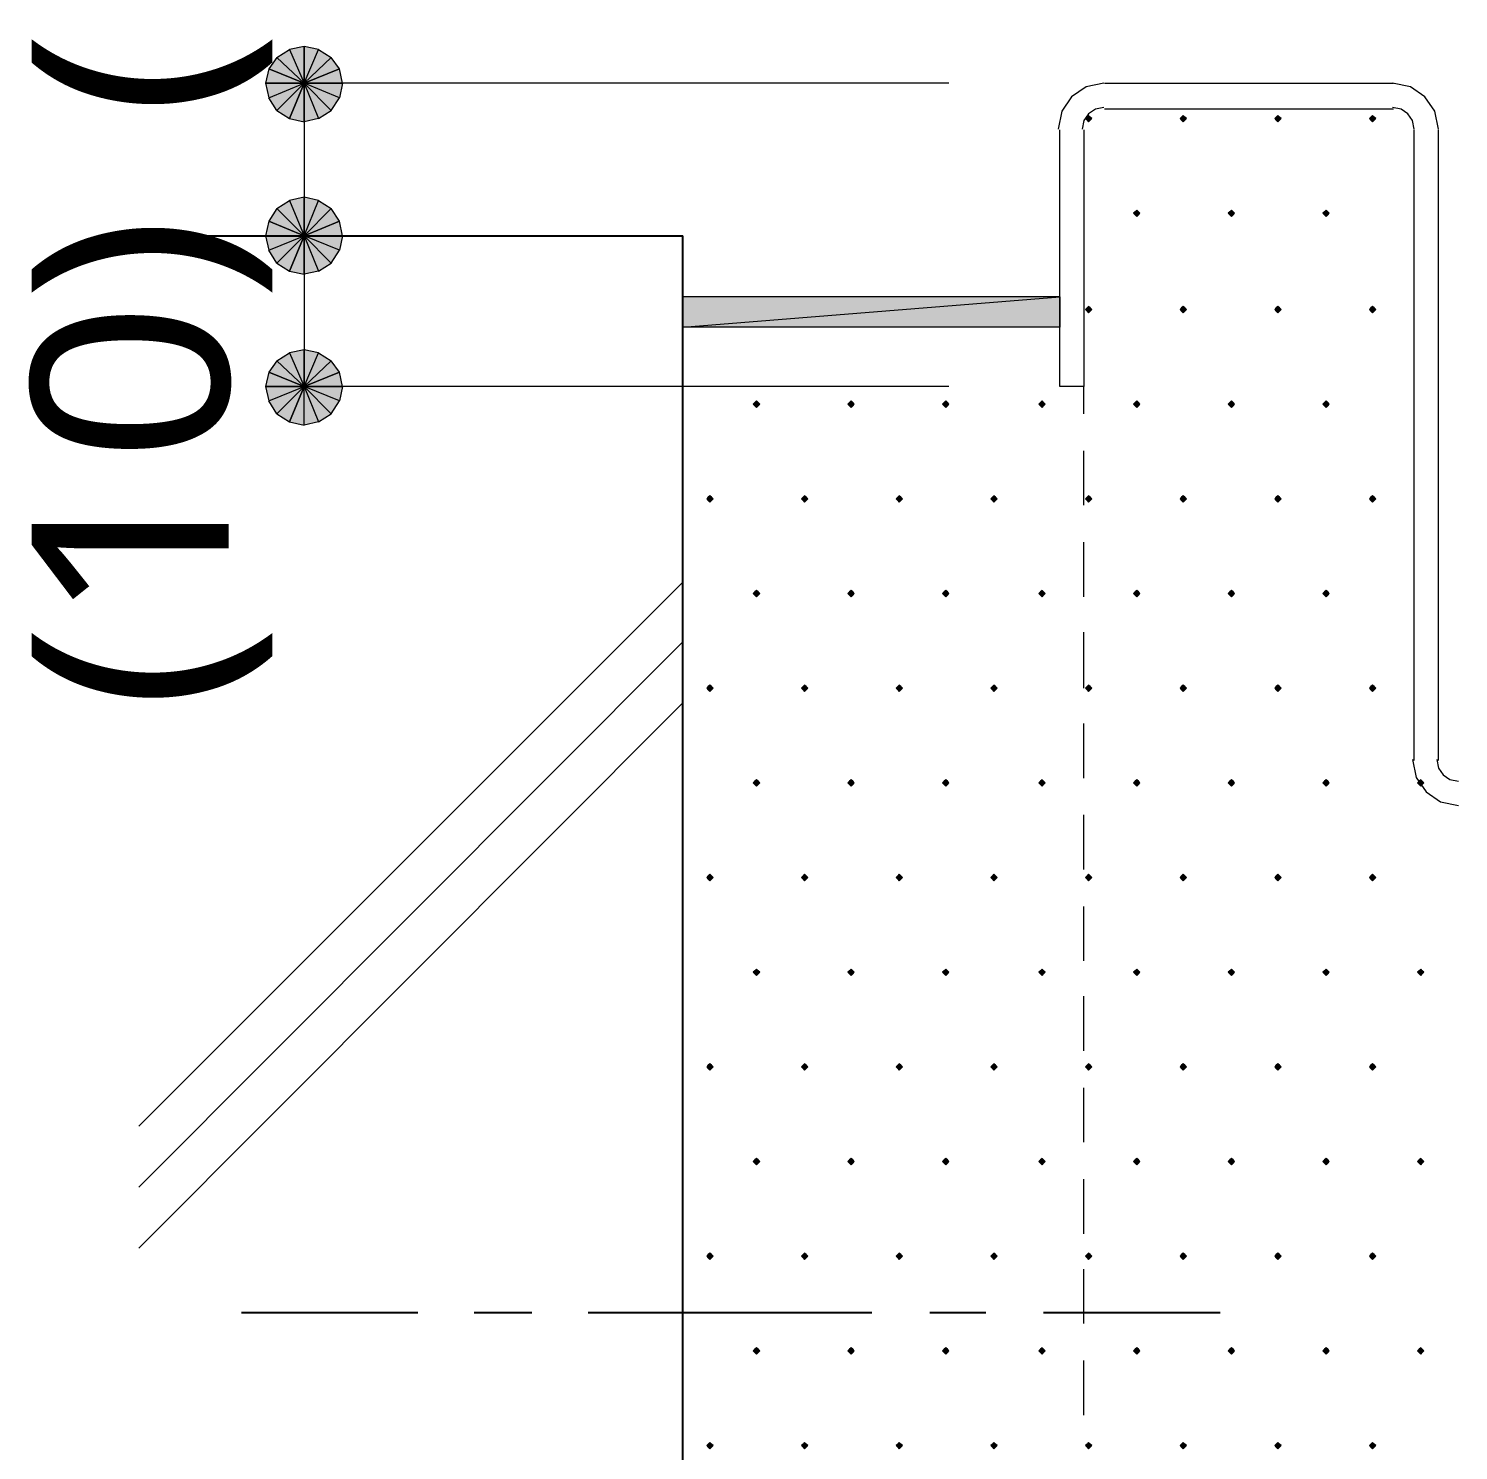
# Model space of a CAD drawing. Header units: millimetres. Extents: x 0 to 420, y 0 to 297.
# Drawn here: x 213.94 to 232.8, y 219.92 to 238.68 of the extents above; entities that cross this region are included whole.
import ezdxf
from ezdxf.enums import TextEntityAlignment as Align

# ---------------------------------------------------------------- set-up
doc = ezdxf.new("R2010")
doc.units = ezdxf.units.MM
doc.styles.add('kst32b', font='NotoSansJP-Variable.ttf')

msp = doc.modelspace()

# ---------------------------------------------------------------- hatches: boundary and pattern name
h = msp.add_hatch(color=7)
h.paths.add_polyline_path([(217.572, 238.442), (217.382, 238.4), (217.572, 237.956), (217.572, 238.442)])
h.paths.add_polyline_path([(217.382, 238.4), (217.572, 237.956), (217.212, 238.294), (217.382, 238.4)])
h.paths.add_polyline_path([(217.572, 237.956), (217.212, 238.294), (217.106, 238.146), (217.572, 237.956)])
h = msp.add_hatch(color=7)
h.paths.add_polyline_path([(218.038, 238.146), (217.932, 238.294), (217.572, 237.956), (218.038, 238.146)])
h.paths.add_polyline_path([(217.932, 238.294), (217.572, 237.956), (217.763, 238.4), (217.932, 238.294)])
h.paths.add_polyline_path([(217.572, 237.956), (217.763, 238.4), (217.572, 238.442), (217.572, 237.956)])
for points in [[(217.106, 238.146), (217.064, 237.956), (217.572, 237.956), (217.106, 238.146)], [(227.923, 237.532), (227.902, 237.511), (227.88, 237.49), (227.902, 237.469), (227.923, 237.448), (227.944, 237.469), (227.965, 237.49), (227.944, 237.511), (227.923, 237.532)], [(229.171, 237.532), (229.15, 237.511), (229.129, 237.49), (229.15, 237.469), (229.171, 237.448), (229.193, 237.469), (229.214, 237.49), (229.193, 237.511), (229.171, 237.532)], [(230.42, 237.532), (230.399, 237.511), (230.378, 237.49), (230.399, 237.469), (230.42, 237.448), (230.442, 237.469), (230.463, 237.49), (230.442, 237.511), (230.42, 237.532)], [(231.669, 237.532), (231.648, 237.511), (231.627, 237.49), (231.648, 237.469), (231.669, 237.448), (231.69, 237.469), (231.712, 237.49), (231.69, 237.511), (231.669, 237.532)], [(228.558, 236.283), (228.537, 236.262), (228.515, 236.241), (228.537, 236.22), (228.558, 236.199), (228.579, 236.22), (228.6, 236.241), (228.579, 236.262), (228.558, 236.283)], [(229.806, 236.283), (229.785, 236.262), (229.764, 236.241), (229.785, 236.22), (229.806, 236.199), (229.828, 236.22), (229.849, 236.241), (229.828, 236.262), (229.806, 236.283)], [(231.055, 236.283), (231.034, 236.262), (231.013, 236.241), (231.034, 236.22), (231.055, 236.199), (231.077, 236.22), (231.098, 236.241), (231.077, 236.262), (231.055, 236.283)], [(217.106, 236.135), (217.064, 235.945), (217.572, 235.945), (217.106, 236.135)], [(227.923, 235.013), (227.902, 234.992), (227.88, 234.971), (227.902, 234.95), (227.923, 234.929), (227.944, 234.95), (227.965, 234.971), (227.944, 234.992), (227.923, 235.013)], [(229.171, 235.013), (229.15, 234.992), (229.129, 234.971), (229.15, 234.95), (229.171, 234.929), (229.193, 234.95), (229.214, 234.971), (229.193, 234.992), (229.171, 235.013)], [(230.42, 235.013), (230.399, 234.992), (230.378, 234.971), (230.399, 234.95), (230.42, 234.929), (230.442, 234.95), (230.463, 234.971), (230.442, 234.992), (230.42, 235.013)], [(231.669, 235.013), (231.648, 234.992), (231.627, 234.971), (231.648, 234.95), (231.669, 234.929), (231.69, 234.95), (231.712, 234.971), (231.69, 234.992), (231.669, 235.013)], [(217.106, 234.146), (217.064, 233.955), (217.572, 233.955), (217.106, 234.146)], [(223.541, 233.765), (223.52, 233.743), (223.499, 233.722), (223.52, 233.701), (223.541, 233.68), (223.562, 233.701), (223.584, 233.722), (223.562, 233.743), (223.541, 233.765)], [(224.79, 233.765), (224.769, 233.743), (224.748, 233.722), (224.769, 233.701), (224.79, 233.68), (224.811, 233.701), (224.832, 233.722), (224.811, 233.743), (224.79, 233.765)], [(226.039, 233.765), (226.018, 233.743), (225.996, 233.722), (226.018, 233.701), (226.039, 233.68), (226.06, 233.701), (226.081, 233.722), (226.06, 233.743), (226.039, 233.765)], [(227.309, 233.765), (227.288, 233.743), (227.267, 233.722), (227.288, 233.701), (227.309, 233.68), (227.33, 233.701), (227.351, 233.722), (227.33, 233.743), (227.309, 233.765)], [(228.558, 233.765), (228.537, 233.743), (228.515, 233.722), (228.537, 233.701), (228.558, 233.68), (228.579, 233.701), (228.6, 233.722), (228.579, 233.743), (228.558, 233.765)], [(229.806, 233.765), (229.785, 233.743), (229.764, 233.722), (229.785, 233.701), (229.806, 233.68), (229.828, 233.701), (229.849, 233.722), (229.828, 233.743), (229.806, 233.765)], [(231.055, 233.765), (231.034, 233.743), (231.013, 233.722), (231.034, 233.701), (231.055, 233.68), (231.077, 233.701), (231.098, 233.722), (231.077, 233.743), (231.055, 233.765)], [(222.927, 232.516), (222.906, 232.495), (222.885, 232.473), (222.906, 232.452), (222.927, 232.431), (222.949, 232.452), (222.97, 232.473), (222.949, 232.495), (222.927, 232.516)], [(224.176, 232.516), (224.155, 232.495), (224.134, 232.473), (224.155, 232.452), (224.176, 232.431), (224.197, 232.452), (224.219, 232.473), (224.197, 232.495), (224.176, 232.516)], [(225.425, 232.516), (225.404, 232.495), (225.383, 232.473), (225.404, 232.452), (225.425, 232.431), (225.446, 232.452), (225.467, 232.473), (225.446, 232.495), (225.425, 232.516)], [(226.674, 232.516), (226.653, 232.495), (226.631, 232.473), (226.653, 232.452), (226.674, 232.431), (226.695, 232.452), (226.716, 232.473), (226.695, 232.495), (226.674, 232.516)], [(227.923, 232.516), (227.902, 232.495), (227.88, 232.473), (227.902, 232.452), (227.923, 232.431), (227.944, 232.452), (227.965, 232.473), (227.944, 232.495), (227.923, 232.516)], [(229.171, 232.516), (229.15, 232.495), (229.129, 232.473), (229.15, 232.452), (229.171, 232.431), (229.193, 232.452), (229.214, 232.473), (229.193, 232.495), (229.171, 232.516)], [(230.42, 232.516), (230.399, 232.495), (230.378, 232.473), (230.399, 232.452), (230.42, 232.431), (230.442, 232.452), (230.463, 232.473), (230.442, 232.495), (230.42, 232.516)], [(231.669, 232.516), (231.648, 232.495), (231.627, 232.473), (231.648, 232.452), (231.669, 232.431), (231.69, 232.452), (231.712, 232.473), (231.69, 232.495), (231.669, 232.516)], [(223.541, 231.267), (223.52, 231.246), (223.499, 231.225), (223.52, 231.204), (223.541, 231.182), (223.562, 231.204), (223.584, 231.225), (223.562, 231.246), (223.541, 231.267)], [(224.79, 231.267), (224.769, 231.246), (224.748, 231.225), (224.769, 231.204), (224.79, 231.182), (224.811, 231.204), (224.832, 231.225), (224.811, 231.246), (224.79, 231.267)], [(226.039, 231.267), (226.018, 231.246), (225.996, 231.225), (226.018, 231.204), (226.039, 231.182), (226.06, 231.204), (226.081, 231.225), (226.06, 231.246), (226.039, 231.267)], [(227.309, 231.267), (227.288, 231.246), (227.267, 231.225), (227.288, 231.204), (227.309, 231.182), (227.33, 231.204), (227.351, 231.225), (227.33, 231.246), (227.309, 231.267)], [(228.558, 231.267), (228.537, 231.246), (228.515, 231.225), (228.537, 231.204), (228.558, 231.182), (228.579, 231.204), (228.6, 231.225), (228.579, 231.246), (228.558, 231.267)], [(229.806, 231.267), (229.785, 231.246), (229.764, 231.225), (229.785, 231.204), (229.806, 231.182), (229.828, 231.204), (229.849, 231.225), (229.828, 231.246), (229.806, 231.267)], [(231.055, 231.267), (231.034, 231.246), (231.013, 231.225), (231.034, 231.204), (231.055, 231.182), (231.077, 231.204), (231.098, 231.225), (231.077, 231.246), (231.055, 231.267)], [(222.927, 230.018), (222.906, 229.997), (222.885, 229.976), (222.906, 229.955), (222.927, 229.933), (222.949, 229.955), (222.97, 229.976), (222.949, 229.997), (222.927, 230.018)], [(224.176, 230.018), (224.155, 229.997), (224.134, 229.976), (224.155, 229.955), (224.176, 229.933), (224.197, 229.955), (224.219, 229.976), (224.197, 229.997), (224.176, 230.018)], [(225.425, 230.018), (225.404, 229.997), (225.383, 229.976), (225.404, 229.955), (225.425, 229.933), (225.446, 229.955), (225.467, 229.976), (225.446, 229.997), (225.425, 230.018)], [(226.674, 230.018), (226.653, 229.997), (226.631, 229.976), (226.653, 229.955), (226.674, 229.933), (226.695, 229.955), (226.716, 229.976), (226.695, 229.997), (226.674, 230.018)], [(227.923, 230.018), (227.902, 229.997), (227.88, 229.976), (227.902, 229.955), (227.923, 229.933), (227.944, 229.955), (227.965, 229.976), (227.944, 229.997), (227.923, 230.018)], [(229.171, 230.018), (229.15, 229.997), (229.129, 229.976), (229.15, 229.955), (229.171, 229.933), (229.193, 229.955), (229.214, 229.976), (229.193, 229.997), (229.171, 230.018)], [(230.42, 230.018), (230.399, 229.997), (230.378, 229.976), (230.399, 229.955), (230.42, 229.933), (230.442, 229.955), (230.463, 229.976), (230.442, 229.997), (230.42, 230.018)], [(231.669, 230.018), (231.648, 229.997), (231.627, 229.976), (231.648, 229.955), (231.669, 229.933), (231.69, 229.955), (231.712, 229.976), (231.69, 229.997), (231.669, 230.018)], [(223.541, 228.769), (223.52, 228.748), (223.499, 228.727), (223.52, 228.706), (223.541, 228.685), (223.562, 228.706), (223.584, 228.727), (223.562, 228.748), (223.541, 228.769)], [(224.79, 228.769), (224.769, 228.748), (224.748, 228.727), (224.769, 228.706), (224.79, 228.685), (224.811, 228.706), (224.832, 228.727), (224.811, 228.748), (224.79, 228.769)], [(226.039, 228.769), (226.018, 228.748), (225.996, 228.727), (226.018, 228.706), (226.039, 228.685), (226.06, 228.706), (226.081, 228.727), (226.06, 228.748), (226.039, 228.769)], [(227.309, 228.769), (227.288, 228.748), (227.267, 228.727), (227.288, 228.706), (227.309, 228.685), (227.33, 228.706), (227.351, 228.727), (227.33, 228.748), (227.309, 228.769)], [(228.558, 228.769), (228.537, 228.748), (228.515, 228.727), (228.537, 228.706), (228.558, 228.685), (228.579, 228.706), (228.6, 228.727), (228.579, 228.748), (228.558, 228.769)], [(229.806, 228.769), (229.785, 228.748), (229.764, 228.727), (229.785, 228.706), (229.806, 228.685), (229.828, 228.706), (229.849, 228.727), (229.828, 228.748), (229.806, 228.769)], [(231.055, 228.769), (231.034, 228.748), (231.013, 228.727), (231.034, 228.706), (231.055, 228.685), (231.077, 228.706), (231.098, 228.727), (231.077, 228.748), (231.055, 228.769)], [(232.304, 228.769), (232.283, 228.748), (232.262, 228.727), (232.283, 228.706), (232.304, 228.685), (232.325, 228.706), (232.346, 228.727), (232.325, 228.748), (232.304, 228.769)], [(222.927, 227.521), (222.906, 227.499), (222.885, 227.478), (222.906, 227.457), (222.927, 227.436), (222.949, 227.457), (222.97, 227.478), (222.949, 227.499), (222.927, 227.521)], [(224.176, 227.521), (224.155, 227.499), (224.134, 227.478), (224.155, 227.457), (224.176, 227.436), (224.197, 227.457), (224.219, 227.478), (224.197, 227.499), (224.176, 227.521)], [(225.425, 227.521), (225.404, 227.499), (225.383, 227.478), (225.404, 227.457), (225.425, 227.436), (225.446, 227.457), (225.467, 227.478), (225.446, 227.499), (225.425, 227.521)], [(226.674, 227.521), (226.653, 227.499), (226.631, 227.478), (226.653, 227.457), (226.674, 227.436), (226.695, 227.457), (226.716, 227.478), (226.695, 227.499), (226.674, 227.521)], [(227.923, 227.521), (227.902, 227.499), (227.88, 227.478), (227.902, 227.457), (227.923, 227.436), (227.944, 227.457), (227.965, 227.478), (227.944, 227.499), (227.923, 227.521)], [(229.171, 227.521), (229.15, 227.499), (229.129, 227.478), (229.15, 227.457), (229.171, 227.436), (229.193, 227.457), (229.214, 227.478), (229.193, 227.499), (229.171, 227.521)], [(230.42, 227.521), (230.399, 227.499), (230.378, 227.478), (230.399, 227.457), (230.42, 227.436), (230.442, 227.457), (230.463, 227.478), (230.442, 227.499), (230.42, 227.521)], [(231.669, 227.521), (231.648, 227.499), (231.627, 227.478), (231.648, 227.457), (231.669, 227.436), (231.69, 227.457), (231.712, 227.478), (231.69, 227.499), (231.669, 227.521)], [(223.541, 226.272), (223.52, 226.25), (223.499, 226.229), (223.52, 226.208), (223.541, 226.187), (223.562, 226.208), (223.584, 226.229), (223.562, 226.25), (223.541, 226.272)], [(224.79, 226.272), (224.769, 226.25), (224.748, 226.229), (224.769, 226.208), (224.79, 226.187), (224.811, 226.208), (224.832, 226.229), (224.811, 226.25), (224.79, 226.272)], [(226.039, 226.272), (226.018, 226.25), (225.996, 226.229), (226.018, 226.208), (226.039, 226.187), (226.06, 226.208), (226.081, 226.229), (226.06, 226.25), (226.039, 226.272)], [(227.309, 226.272), (227.288, 226.25), (227.267, 226.229), (227.288, 226.208), (227.309, 226.187), (227.33, 226.208), (227.351, 226.229), (227.33, 226.25), (227.309, 226.272)], [(228.558, 226.272), (228.537, 226.25), (228.515, 226.229), (228.537, 226.208), (228.558, 226.187), (228.579, 226.208), (228.6, 226.229), (228.579, 226.25), (228.558, 226.272)], [(229.806, 226.272), (229.785, 226.25), (229.764, 226.229), (229.785, 226.208), (229.806, 226.187), (229.828, 226.208), (229.849, 226.229), (229.828, 226.25), (229.806, 226.272)], [(231.055, 226.272), (231.034, 226.25), (231.013, 226.229), (231.034, 226.208), (231.055, 226.187), (231.077, 226.208), (231.098, 226.229), (231.077, 226.25), (231.055, 226.272)], [(232.304, 226.272), (232.283, 226.25), (232.262, 226.229), (232.283, 226.208), (232.304, 226.187), (232.325, 226.208), (232.346, 226.229), (232.325, 226.25), (232.304, 226.272)], [(222.927, 225.023), (222.906, 225.002), (222.885, 224.98), (222.906, 224.959), (222.927, 224.938), (222.949, 224.959), (222.97, 224.98), (222.949, 225.002), (222.927, 225.023)], [(224.176, 225.023), (224.155, 225.002), (224.134, 224.98), (224.155, 224.959), (224.176, 224.938), (224.197, 224.959), (224.219, 224.98), (224.197, 225.002), (224.176, 225.023)], [(225.425, 225.023), (225.404, 225.002), (225.383, 224.98), (225.404, 224.959), (225.425, 224.938), (225.446, 224.959), (225.467, 224.98), (225.446, 225.002), (225.425, 225.023)], [(226.674, 225.023), (226.653, 225.002), (226.631, 224.98), (226.653, 224.959), (226.674, 224.938), (226.695, 224.959), (226.716, 224.98), (226.695, 225.002), (226.674, 225.023)], [(227.923, 225.023), (227.902, 225.002), (227.88, 224.98), (227.902, 224.959), (227.923, 224.938), (227.944, 224.959), (227.965, 224.98), (227.944, 225.002), (227.923, 225.023)], [(229.171, 225.023), (229.15, 225.002), (229.129, 224.98), (229.15, 224.959), (229.171, 224.938), (229.193, 224.959), (229.214, 224.98), (229.193, 225.002), (229.171, 225.023)], [(230.42, 225.023), (230.399, 225.002), (230.378, 224.98), (230.399, 224.959), (230.42, 224.938), (230.442, 224.959), (230.463, 224.98), (230.442, 225.002), (230.42, 225.023)], [(231.669, 225.023), (231.648, 225.002), (231.627, 224.98), (231.648, 224.959), (231.669, 224.938), (231.69, 224.959), (231.712, 224.98), (231.69, 225.002), (231.669, 225.023)], [(223.541, 223.774), (223.52, 223.753), (223.499, 223.732), (223.52, 223.711), (223.541, 223.689), (223.562, 223.711), (223.584, 223.732), (223.562, 223.753), (223.541, 223.774)], [(224.79, 223.774), (224.769, 223.753), (224.748, 223.732), (224.769, 223.711), (224.79, 223.689), (224.811, 223.711), (224.832, 223.732), (224.811, 223.753), (224.79, 223.774)], [(226.039, 223.774), (226.018, 223.753), (225.996, 223.732), (226.018, 223.711), (226.039, 223.689), (226.06, 223.711), (226.081, 223.732), (226.06, 223.753), (226.039, 223.774)], [(227.309, 223.774), (227.288, 223.753), (227.267, 223.732), (227.288, 223.711), (227.309, 223.689), (227.33, 223.711), (227.351, 223.732), (227.33, 223.753), (227.309, 223.774)], [(228.558, 223.774), (228.537, 223.753), (228.515, 223.732), (228.537, 223.711), (228.558, 223.689), (228.579, 223.711), (228.6, 223.732), (228.579, 223.753), (228.558, 223.774)], [(229.806, 223.774), (229.785, 223.753), (229.764, 223.732), (229.785, 223.711), (229.806, 223.689), (229.828, 223.711), (229.849, 223.732), (229.828, 223.753), (229.806, 223.774)], [(231.055, 223.774), (231.034, 223.753), (231.013, 223.732), (231.034, 223.711), (231.055, 223.689), (231.077, 223.711), (231.098, 223.732), (231.077, 223.753), (231.055, 223.774)], [(232.304, 223.774), (232.283, 223.753), (232.262, 223.732), (232.283, 223.711), (232.304, 223.689), (232.325, 223.711), (232.346, 223.732), (232.325, 223.753), (232.304, 223.774)], [(222.927, 222.525), (222.906, 222.504), (222.885, 222.483), (222.906, 222.462), (222.927, 222.44), (222.949, 222.462), (222.97, 222.483), (222.949, 222.504), (222.927, 222.525)], [(224.176, 222.525), (224.155, 222.504), (224.134, 222.483), (224.155, 222.462), (224.176, 222.44), (224.197, 222.462), (224.219, 222.483), (224.197, 222.504), (224.176, 222.525)], [(225.425, 222.525), (225.404, 222.504), (225.383, 222.483), (225.404, 222.462), (225.425, 222.44), (225.446, 222.462), (225.467, 222.483), (225.446, 222.504), (225.425, 222.525)], [(226.674, 222.525), (226.653, 222.504), (226.631, 222.483), (226.653, 222.462), (226.674, 222.44), (226.695, 222.462), (226.716, 222.483), (226.695, 222.504), (226.674, 222.525)], [(227.923, 222.525), (227.902, 222.504), (227.88, 222.483), (227.902, 222.462), (227.923, 222.44), (227.944, 222.462), (227.965, 222.483), (227.944, 222.504), (227.923, 222.525)], [(229.171, 222.525), (229.15, 222.504), (229.129, 222.483), (229.15, 222.462), (229.171, 222.44), (229.193, 222.462), (229.214, 222.483), (229.193, 222.504), (229.171, 222.525)], [(230.42, 222.525), (230.399, 222.504), (230.378, 222.483), (230.399, 222.462), (230.42, 222.44), (230.442, 222.462), (230.463, 222.483), (230.442, 222.504), (230.42, 222.525)], [(231.669, 222.525), (231.648, 222.504), (231.627, 222.483), (231.648, 222.462), (231.669, 222.44), (231.69, 222.462), (231.712, 222.483), (231.69, 222.504), (231.669, 222.525)], [(223.541, 221.276), (223.52, 221.255), (223.499, 221.234), (223.52, 221.213), (223.541, 221.192), (223.562, 221.213), (223.584, 221.234), (223.562, 221.255), (223.541, 221.276)], [(224.79, 221.276), (224.769, 221.255), (224.748, 221.234), (224.769, 221.213), (224.79, 221.192), (224.811, 221.213), (224.832, 221.234), (224.811, 221.255), (224.79, 221.276)], [(226.039, 221.276), (226.018, 221.255), (225.996, 221.234), (226.018, 221.213), (226.039, 221.192), (226.06, 221.213), (226.081, 221.234), (226.06, 221.255), (226.039, 221.276)], [(227.309, 221.276), (227.288, 221.255), (227.267, 221.234), (227.288, 221.213), (227.309, 221.192), (227.33, 221.213), (227.351, 221.234), (227.33, 221.255), (227.309, 221.276)], [(228.558, 221.276), (228.537, 221.255), (228.515, 221.234), (228.537, 221.213), (228.558, 221.192), (228.579, 221.213), (228.6, 221.234), (228.579, 221.255), (228.558, 221.276)], [(229.806, 221.276), (229.785, 221.255), (229.764, 221.234), (229.785, 221.213), (229.806, 221.192), (229.828, 221.213), (229.849, 221.234), (229.828, 221.255), (229.806, 221.276)], [(231.055, 221.276), (231.034, 221.255), (231.013, 221.234), (231.034, 221.213), (231.055, 221.192), (231.077, 221.213), (231.098, 221.234), (231.077, 221.255), (231.055, 221.276)], [(232.304, 221.276), (232.283, 221.255), (232.262, 221.234), (232.283, 221.213), (232.304, 221.192), (232.325, 221.213), (232.346, 221.234), (232.325, 221.255), (232.304, 221.276)], [(222.927, 220.028), (222.906, 220.006), (222.885, 219.985), (222.906, 219.964), (222.927, 219.943), (222.949, 219.964), (222.97, 219.985), (222.949, 220.006), (222.927, 220.028)], [(224.176, 220.028), (224.155, 220.006), (224.134, 219.985), (224.155, 219.964), (224.176, 219.943), (224.197, 219.964), (224.219, 219.985), (224.197, 220.006), (224.176, 220.028)], [(225.425, 220.028), (225.404, 220.006), (225.383, 219.985), (225.404, 219.964), (225.425, 219.943), (225.446, 219.964), (225.467, 219.985), (225.446, 220.006), (225.425, 220.028)], [(226.674, 220.028), (226.653, 220.006), (226.631, 219.985), (226.653, 219.964), (226.674, 219.943), (226.695, 219.964), (226.716, 219.985), (226.695, 220.006), (226.674, 220.028)], [(227.923, 220.028), (227.902, 220.006), (227.88, 219.985), (227.902, 219.964), (227.923, 219.943), (227.944, 219.964), (227.965, 219.985), (227.944, 220.006), (227.923, 220.028)], [(229.171, 220.028), (229.15, 220.006), (229.129, 219.985), (229.15, 219.964), (229.171, 219.943), (229.193, 219.964), (229.214, 219.985), (229.193, 220.006), (229.171, 220.028)], [(230.42, 220.028), (230.399, 220.006), (230.378, 219.985), (230.399, 219.964), (230.42, 219.943), (230.442, 219.964), (230.463, 219.985), (230.442, 220.006), (230.42, 220.028)], [(231.669, 220.028), (231.648, 220.006), (231.627, 219.985), (231.648, 219.964), (231.669, 219.943), (231.69, 219.964), (231.712, 219.985), (231.69, 220.006), (231.669, 220.028)]]:
    msp.add_hatch(color=7).paths.add_polyline_path(points)
h = msp.add_hatch(color=7)
h.paths.add_polyline_path([(217.932, 237.596), (218.038, 237.765), (217.572, 237.956), (217.932, 237.596)])
h.paths.add_polyline_path([(218.038, 237.765), (217.572, 237.956), (218.08, 237.956), (218.038, 237.765)])
h.paths.add_polyline_path([(217.572, 237.956), (218.08, 237.956), (218.038, 238.146), (217.572, 237.956)])
h = msp.add_hatch(color=7)
h.paths.add_polyline_path([(217.064, 237.956), (217.106, 237.765), (217.572, 237.956), (217.064, 237.956)])
h.paths.add_polyline_path([(217.106, 237.765), (217.572, 237.956), (217.212, 237.596), (217.106, 237.765)])
h.paths.add_polyline_path([(217.572, 237.956), (217.212, 237.596), (217.382, 237.49), (217.572, 237.956)])
h = msp.add_hatch(color=7)
h.paths.add_polyline_path([(217.382, 237.49), (217.572, 237.448), (217.572, 237.956), (217.382, 237.49)])
h.paths.add_polyline_path([(217.572, 237.448), (217.572, 237.956), (217.763, 237.49), (217.572, 237.448)])
h.paths.add_polyline_path([(217.572, 237.956), (217.763, 237.49), (217.932, 237.596), (217.572, 237.956)])
h = msp.add_hatch(color=7)
h.paths.add_polyline_path([(217.572, 236.453), (217.382, 236.411), (217.572, 235.945), (217.572, 236.453)])
h.paths.add_polyline_path([(217.382, 236.411), (217.572, 235.945), (217.212, 236.305), (217.382, 236.411)])
h.paths.add_polyline_path([(217.572, 235.945), (217.212, 236.305), (217.106, 236.135), (217.572, 235.945)])
h = msp.add_hatch(color=7)
h.paths.add_polyline_path([(218.038, 236.135), (217.932, 236.305), (217.572, 235.945), (218.038, 236.135)])
h.paths.add_polyline_path([(217.932, 236.305), (217.572, 235.945), (217.763, 236.411), (217.932, 236.305)])
h.paths.add_polyline_path([(217.572, 235.945), (217.763, 236.411), (217.572, 236.453), (217.572, 235.945)])
h = msp.add_hatch(color=7)
h.paths.add_polyline_path([(217.932, 235.585), (218.038, 235.754), (217.572, 235.945), (217.932, 235.585)])
h.paths.add_polyline_path([(218.038, 235.754), (217.572, 235.945), (218.08, 235.945), (218.038, 235.754)])
h.paths.add_polyline_path([(217.572, 235.945), (218.08, 235.945), (218.038, 236.135), (217.572, 235.945)])
h = msp.add_hatch(color=7)
h.paths.add_polyline_path([(217.064, 235.945), (217.106, 235.754), (217.572, 235.945), (217.064, 235.945)])
h.paths.add_polyline_path([(217.106, 235.754), (217.572, 235.945), (217.212, 235.585), (217.106, 235.754)])
h.paths.add_polyline_path([(217.572, 235.945), (217.212, 235.585), (217.382, 235.479), (217.572, 235.945)])
h = msp.add_hatch(color=7)
h.paths.add_polyline_path([(217.382, 235.479), (217.572, 235.437), (217.572, 235.945), (217.382, 235.479)])
h.paths.add_polyline_path([(217.572, 235.437), (217.572, 235.945), (217.763, 235.479), (217.572, 235.437)])
h.paths.add_polyline_path([(217.572, 235.945), (217.763, 235.479), (217.932, 235.585), (217.572, 235.945)])
h = msp.add_hatch(color=7)
h.paths.add_polyline_path([(222.568, 235.14), (222.568, 234.738), (227.542, 235.14), (222.568, 235.14)])
h.paths.add_polyline_path([(222.568, 234.738), (227.542, 235.14), (227.542, 234.738), (222.568, 234.738)])
h = msp.add_hatch(color=7)
h.paths.add_polyline_path([(217.572, 234.442), (217.382, 234.4), (217.572, 233.955), (217.572, 234.442)])
h.paths.add_polyline_path([(217.382, 234.4), (217.572, 233.955), (217.212, 234.294), (217.382, 234.4)])
h.paths.add_polyline_path([(217.572, 233.955), (217.212, 234.294), (217.106, 234.146), (217.572, 233.955)])
h = msp.add_hatch(color=7)
h.paths.add_polyline_path([(218.038, 234.146), (217.932, 234.294), (217.572, 233.955), (218.038, 234.146)])
h.paths.add_polyline_path([(217.932, 234.294), (217.572, 233.955), (217.763, 234.4), (217.932, 234.294)])
h.paths.add_polyline_path([(217.572, 233.955), (217.763, 234.4), (217.572, 234.442), (217.572, 233.955)])
h = msp.add_hatch(color=7)
h.paths.add_polyline_path([(217.932, 233.595), (218.038, 233.765), (217.572, 233.955), (217.932, 233.595)])
h.paths.add_polyline_path([(218.038, 233.765), (217.572, 233.955), (218.08, 233.955), (218.038, 233.765)])
h.paths.add_polyline_path([(217.572, 233.955), (218.08, 233.955), (218.038, 234.146), (217.572, 233.955)])
h = msp.add_hatch(color=7)
h.paths.add_polyline_path([(217.064, 233.955), (217.106, 233.765), (217.572, 233.955), (217.064, 233.955)])
h.paths.add_polyline_path([(217.106, 233.765), (217.572, 233.955), (217.212, 233.595), (217.106, 233.765)])
h.paths.add_polyline_path([(217.572, 233.955), (217.212, 233.595), (217.382, 233.489), (217.572, 233.955)])
h = msp.add_hatch(color=7)
h.paths.add_polyline_path([(217.382, 233.489), (217.572, 233.447), (217.572, 233.955), (217.382, 233.489)])
h.paths.add_polyline_path([(217.572, 233.447), (217.572, 233.955), (217.763, 233.489), (217.572, 233.447)])
h.paths.add_polyline_path([(217.572, 233.955), (217.763, 233.489), (217.932, 233.595), (217.572, 233.955)])

# ---------------------------------------------------------------- linework, layer by layer
at = {"lineweight": 0}
for points in [[(217.572, 238.442), (217.382, 238.4), (217.572, 237.956)], [(217.572, 237.956), (217.763, 238.4), (217.572, 238.442)], [(217.572, 237.956), (217.212, 238.294), (217.106, 238.146)], [(217.382, 238.4), (217.572, 237.956), (217.212, 238.294)], [(217.932, 238.294), (217.572, 237.956), (217.763, 238.4)], [(218.038, 238.146), (217.932, 238.294), (217.572, 237.956)], [(217.106, 238.146), (217.064, 237.956), (217.572, 237.956)], [(217.572, 237.956), (218.08, 237.956), (218.038, 238.146)], [(217.064, 237.956), (217.106, 237.765), (217.572, 237.956)], [(217.106, 237.765), (217.572, 237.956), (217.212, 237.596)], [(217.572, 237.956), (217.212, 237.596), (217.382, 237.49)], [(217.382, 237.49), (217.572, 237.448), (217.572, 237.956)], [(217.572, 237.448), (217.572, 237.956), (217.763, 237.49)], [(217.572, 237.956), (217.763, 237.49), (217.932, 237.596)], [(217.932, 237.596), (218.038, 237.765), (217.572, 237.956)], [(218.038, 237.765), (217.572, 237.956), (218.08, 237.956)], [(227.923, 237.532), (227.902, 237.511), (227.88, 237.49), (227.902, 237.469), (227.923, 237.448), (227.944, 237.469), (227.965, 237.49), (227.944, 237.511)], [(229.171, 237.532), (229.15, 237.511), (229.129, 237.49), (229.15, 237.469), (229.171, 237.448), (229.193, 237.469), (229.214, 237.49), (229.193, 237.511)], [(230.42, 237.532), (230.399, 237.511), (230.378, 237.49), (230.399, 237.469), (230.42, 237.448), (230.442, 237.469), (230.463, 237.49), (230.442, 237.511)], [(231.669, 237.532), (231.648, 237.511), (231.627, 237.49), (231.648, 237.469), (231.669, 237.448), (231.69, 237.469), (231.712, 237.49), (231.69, 237.511)], [(217.382, 236.411), (217.572, 235.945), (217.212, 236.305)], [(217.572, 236.453), (217.382, 236.411), (217.572, 235.945)], [(217.572, 235.945), (217.763, 236.411), (217.572, 236.453)], [(217.932, 236.305), (217.572, 235.945), (217.763, 236.411)], [(217.572, 235.945), (217.212, 236.305), (217.106, 236.135)], [(218.038, 236.135), (217.932, 236.305), (217.572, 235.945)], [(228.558, 236.283), (228.537, 236.262), (228.515, 236.241), (228.537, 236.22), (228.558, 236.199), (228.579, 236.22), (228.6, 236.241), (228.579, 236.262)], [(229.806, 236.283), (229.785, 236.262), (229.764, 236.241), (229.785, 236.22), (229.806, 236.199), (229.828, 236.22), (229.849, 236.241), (229.828, 236.262)], [(231.055, 236.283), (231.034, 236.262), (231.013, 236.241), (231.034, 236.22), (231.055, 236.199), (231.077, 236.22), (231.098, 236.241), (231.077, 236.262)], [(217.106, 236.135), (217.064, 235.945), (217.572, 235.945)], [(217.572, 235.945), (218.08, 235.945), (218.038, 236.135)], [(217.064, 235.945), (217.106, 235.754), (217.572, 235.945)], [(217.106, 235.754), (217.572, 235.945), (217.212, 235.585)], [(217.572, 235.945), (217.212, 235.585), (217.382, 235.479)], [(217.382, 235.479), (217.572, 235.437), (217.572, 235.945)], [(217.572, 235.437), (217.572, 235.945), (217.763, 235.479)], [(217.572, 235.945), (217.763, 235.479), (217.932, 235.585)], [(217.932, 235.585), (218.038, 235.754), (217.572, 235.945)], [(218.038, 235.754), (217.572, 235.945), (218.08, 235.945)], [(222.568, 235.14), (222.568, 234.738), (227.542, 235.14)], [(222.568, 234.738), (227.542, 235.14), (227.542, 234.738)], [(227.923, 235.013), (227.902, 234.992), (227.88, 234.971), (227.902, 234.95), (227.923, 234.929), (227.944, 234.95), (227.965, 234.971), (227.944, 234.992)], [(229.171, 235.013), (229.15, 234.992), (229.129, 234.971), (229.15, 234.95), (229.171, 234.929), (229.193, 234.95), (229.214, 234.971), (229.193, 234.992)], [(230.42, 235.013), (230.399, 234.992), (230.378, 234.971), (230.399, 234.95), (230.42, 234.929), (230.442, 234.95), (230.463, 234.971), (230.442, 234.992)], [(231.669, 235.013), (231.648, 234.992), (231.627, 234.971), (231.648, 234.95), (231.669, 234.929), (231.69, 234.95), (231.712, 234.971), (231.69, 234.992)], [(217.572, 233.955), (217.212, 234.294), (217.106, 234.146)], [(217.382, 234.4), (217.572, 233.955), (217.212, 234.294)], [(217.572, 234.442), (217.382, 234.4), (217.572, 233.955)], [(217.572, 233.955), (217.763, 234.4), (217.572, 234.442)], [(217.932, 234.294), (217.572, 233.955), (217.763, 234.4)], [(218.038, 234.146), (217.932, 234.294), (217.572, 233.955)], [(217.106, 234.146), (217.064, 233.955), (217.572, 233.955)], [(217.572, 233.955), (218.08, 233.955), (218.038, 234.146)], [(217.064, 233.955), (217.106, 233.765), (217.572, 233.955)], [(217.106, 233.765), (217.572, 233.955), (217.212, 233.595)], [(217.572, 233.955), (217.212, 233.595), (217.382, 233.489)], [(217.382, 233.489), (217.572, 233.447), (217.572, 233.955)], [(217.572, 233.447), (217.572, 233.955), (217.763, 233.489)], [(217.572, 233.955), (217.763, 233.489), (217.932, 233.595)], [(217.932, 233.595), (218.038, 233.765), (217.572, 233.955)], [(218.038, 233.765), (217.572, 233.955), (218.08, 233.955)], [(223.541, 233.765), (223.52, 233.743), (223.499, 233.722), (223.52, 233.701), (223.541, 233.68), (223.562, 233.701), (223.584, 233.722), (223.562, 233.743)], [(224.79, 233.765), (224.769, 233.743), (224.748, 233.722), (224.769, 233.701), (224.79, 233.68), (224.811, 233.701), (224.832, 233.722), (224.811, 233.743)], [(226.039, 233.765), (226.018, 233.743), (225.996, 233.722), (226.018, 233.701), (226.039, 233.68), (226.06, 233.701), (226.081, 233.722), (226.06, 233.743)], [(227.309, 233.765), (227.288, 233.743), (227.267, 233.722), (227.288, 233.701), (227.309, 233.68), (227.33, 233.701), (227.351, 233.722), (227.33, 233.743)], [(228.558, 233.765), (228.537, 233.743), (228.515, 233.722), (228.537, 233.701), (228.558, 233.68), (228.579, 233.701), (228.6, 233.722), (228.579, 233.743)], [(229.806, 233.765), (229.785, 233.743), (229.764, 233.722), (229.785, 233.701), (229.806, 233.68), (229.828, 233.701), (229.849, 233.722), (229.828, 233.743)], [(231.055, 233.765), (231.034, 233.743), (231.013, 233.722), (231.034, 233.701), (231.055, 233.68), (231.077, 233.701), (231.098, 233.722), (231.077, 233.743)], [(222.927, 232.516), (222.906, 232.495), (222.885, 232.473), (222.906, 232.452), (222.927, 232.431), (222.949, 232.452), (222.97, 232.473), (222.949, 232.495)], [(224.176, 232.516), (224.155, 232.495), (224.134, 232.473), (224.155, 232.452), (224.176, 232.431), (224.197, 232.452), (224.219, 232.473), (224.197, 232.495)], [(225.425, 232.516), (225.404, 232.495), (225.383, 232.473), (225.404, 232.452), (225.425, 232.431), (225.446, 232.452), (225.467, 232.473), (225.446, 232.495)], [(226.674, 232.516), (226.653, 232.495), (226.631, 232.473), (226.653, 232.452), (226.674, 232.431), (226.695, 232.452), (226.716, 232.473), (226.695, 232.495)], [(227.923, 232.516), (227.902, 232.495), (227.88, 232.473), (227.902, 232.452), (227.923, 232.431), (227.944, 232.452), (227.965, 232.473), (227.944, 232.495)], [(229.171, 232.516), (229.15, 232.495), (229.129, 232.473), (229.15, 232.452), (229.171, 232.431), (229.193, 232.452), (229.214, 232.473), (229.193, 232.495)], [(230.42, 232.516), (230.399, 232.495), (230.378, 232.473), (230.399, 232.452), (230.42, 232.431), (230.442, 232.452), (230.463, 232.473), (230.442, 232.495)], [(231.669, 232.516), (231.648, 232.495), (231.627, 232.473), (231.648, 232.452), (231.669, 232.431), (231.69, 232.452), (231.712, 232.473), (231.69, 232.495)], [(223.541, 231.267), (223.52, 231.246), (223.499, 231.225), (223.52, 231.204), (223.541, 231.182), (223.562, 231.204), (223.584, 231.225), (223.562, 231.246)], [(224.79, 231.267), (224.769, 231.246), (224.748, 231.225), (224.769, 231.204), (224.79, 231.182), (224.811, 231.204), (224.832, 231.225), (224.811, 231.246)], [(226.039, 231.267), (226.018, 231.246), (225.996, 231.225), (226.018, 231.204), (226.039, 231.182), (226.06, 231.204), (226.081, 231.225), (226.06, 231.246)], [(227.309, 231.267), (227.288, 231.246), (227.267, 231.225), (227.288, 231.204), (227.309, 231.182), (227.33, 231.204), (227.351, 231.225), (227.33, 231.246)], [(228.558, 231.267), (228.537, 231.246), (228.515, 231.225), (228.537, 231.204), (228.558, 231.182), (228.579, 231.204), (228.6, 231.225), (228.579, 231.246)], [(229.806, 231.267), (229.785, 231.246), (229.764, 231.225), (229.785, 231.204), (229.806, 231.182), (229.828, 231.204), (229.849, 231.225), (229.828, 231.246)], [(231.055, 231.267), (231.034, 231.246), (231.013, 231.225), (231.034, 231.204), (231.055, 231.182), (231.077, 231.204), (231.098, 231.225), (231.077, 231.246)], [(222.927, 230.018), (222.906, 229.997), (222.885, 229.976), (222.906, 229.955), (222.927, 229.933), (222.949, 229.955), (222.97, 229.976), (222.949, 229.997)], [(224.176, 230.018), (224.155, 229.997), (224.134, 229.976), (224.155, 229.955), (224.176, 229.933), (224.197, 229.955), (224.219, 229.976), (224.197, 229.997)], [(225.425, 230.018), (225.404, 229.997), (225.383, 229.976), (225.404, 229.955), (225.425, 229.933), (225.446, 229.955), (225.467, 229.976), (225.446, 229.997)], [(226.674, 230.018), (226.653, 229.997), (226.631, 229.976), (226.653, 229.955), (226.674, 229.933), (226.695, 229.955), (226.716, 229.976), (226.695, 229.997)], [(227.923, 230.018), (227.902, 229.997), (227.88, 229.976), (227.902, 229.955), (227.923, 229.933), (227.944, 229.955), (227.965, 229.976), (227.944, 229.997)], [(229.171, 230.018), (229.15, 229.997), (229.129, 229.976), (229.15, 229.955), (229.171, 229.933), (229.193, 229.955), (229.214, 229.976), (229.193, 229.997)], [(230.42, 230.018), (230.399, 229.997), (230.378, 229.976), (230.399, 229.955), (230.42, 229.933), (230.442, 229.955), (230.463, 229.976), (230.442, 229.997)], [(231.669, 230.018), (231.648, 229.997), (231.627, 229.976), (231.648, 229.955), (231.669, 229.933), (231.69, 229.955), (231.712, 229.976), (231.69, 229.997)], [(223.541, 228.769), (223.52, 228.748), (223.499, 228.727), (223.52, 228.706), (223.541, 228.685), (223.562, 228.706), (223.584, 228.727), (223.562, 228.748)], [(224.79, 228.769), (224.769, 228.748), (224.748, 228.727), (224.769, 228.706), (224.79, 228.685), (224.811, 228.706), (224.832, 228.727), (224.811, 228.748)], [(226.039, 228.769), (226.018, 228.748), (225.996, 228.727), (226.018, 228.706), (226.039, 228.685), (226.06, 228.706), (226.081, 228.727), (226.06, 228.748)], [(227.309, 228.769), (227.288, 228.748), (227.267, 228.727), (227.288, 228.706), (227.309, 228.685), (227.33, 228.706), (227.351, 228.727), (227.33, 228.748)], [(228.558, 228.769), (228.537, 228.748), (228.515, 228.727), (228.537, 228.706), (228.558, 228.685), (228.579, 228.706), (228.6, 228.727), (228.579, 228.748)], [(229.806, 228.769), (229.785, 228.748), (229.764, 228.727), (229.785, 228.706), (229.806, 228.685), (229.828, 228.706), (229.849, 228.727), (229.828, 228.748)], [(231.055, 228.769), (231.034, 228.748), (231.013, 228.727), (231.034, 228.706), (231.055, 228.685), (231.077, 228.706), (231.098, 228.727), (231.077, 228.748)], [(232.304, 228.769), (232.283, 228.748), (232.262, 228.727), (232.283, 228.706), (232.304, 228.685), (232.325, 228.706), (232.346, 228.727), (232.325, 228.748)], [(222.927, 227.521), (222.906, 227.499), (222.885, 227.478), (222.906, 227.457), (222.927, 227.436), (222.949, 227.457), (222.97, 227.478), (222.949, 227.499)], [(224.176, 227.521), (224.155, 227.499), (224.134, 227.478), (224.155, 227.457), (224.176, 227.436), (224.197, 227.457), (224.219, 227.478), (224.197, 227.499)], [(225.425, 227.521), (225.404, 227.499), (225.383, 227.478), (225.404, 227.457), (225.425, 227.436), (225.446, 227.457), (225.467, 227.478), (225.446, 227.499)], [(226.674, 227.521), (226.653, 227.499), (226.631, 227.478), (226.653, 227.457), (226.674, 227.436), (226.695, 227.457), (226.716, 227.478), (226.695, 227.499)], [(227.923, 227.521), (227.902, 227.499), (227.88, 227.478), (227.902, 227.457), (227.923, 227.436), (227.944, 227.457), (227.965, 227.478), (227.944, 227.499)], [(229.171, 227.521), (229.15, 227.499), (229.129, 227.478), (229.15, 227.457), (229.171, 227.436), (229.193, 227.457), (229.214, 227.478), (229.193, 227.499)], [(230.42, 227.521), (230.399, 227.499), (230.378, 227.478), (230.399, 227.457), (230.42, 227.436), (230.442, 227.457), (230.463, 227.478), (230.442, 227.499)], [(231.669, 227.521), (231.648, 227.499), (231.627, 227.478), (231.648, 227.457), (231.669, 227.436), (231.69, 227.457), (231.712, 227.478), (231.69, 227.499)], [(223.541, 226.272), (223.52, 226.25), (223.499, 226.229), (223.52, 226.208), (223.541, 226.187), (223.562, 226.208), (223.584, 226.229), (223.562, 226.25)], [(224.79, 226.272), (224.769, 226.25), (224.748, 226.229), (224.769, 226.208), (224.79, 226.187), (224.811, 226.208), (224.832, 226.229), (224.811, 226.25)], [(226.039, 226.272), (226.018, 226.25), (225.996, 226.229), (226.018, 226.208), (226.039, 226.187), (226.06, 226.208), (226.081, 226.229), (226.06, 226.25)], [(227.309, 226.272), (227.288, 226.25), (227.267, 226.229), (227.288, 226.208), (227.309, 226.187), (227.33, 226.208), (227.351, 226.229), (227.33, 226.25)], [(228.558, 226.272), (228.537, 226.25), (228.515, 226.229), (228.537, 226.208), (228.558, 226.187), (228.579, 226.208), (228.6, 226.229), (228.579, 226.25)], [(229.806, 226.272), (229.785, 226.25), (229.764, 226.229), (229.785, 226.208), (229.806, 226.187), (229.828, 226.208), (229.849, 226.229), (229.828, 226.25)], [(231.055, 226.272), (231.034, 226.25), (231.013, 226.229), (231.034, 226.208), (231.055, 226.187), (231.077, 226.208), (231.098, 226.229), (231.077, 226.25)], [(232.304, 226.272), (232.283, 226.25), (232.262, 226.229), (232.283, 226.208), (232.304, 226.187), (232.325, 226.208), (232.346, 226.229), (232.325, 226.25)], [(222.927, 225.023), (222.906, 225.002), (222.885, 224.98), (222.906, 224.959), (222.927, 224.938), (222.949, 224.959), (222.97, 224.98), (222.949, 225.002)], [(224.176, 225.023), (224.155, 225.002), (224.134, 224.98), (224.155, 224.959), (224.176, 224.938), (224.197, 224.959), (224.219, 224.98), (224.197, 225.002)], [(225.425, 225.023), (225.404, 225.002), (225.383, 224.98), (225.404, 224.959), (225.425, 224.938), (225.446, 224.959), (225.467, 224.98), (225.446, 225.002)], [(226.674, 225.023), (226.653, 225.002), (226.631, 224.98), (226.653, 224.959), (226.674, 224.938), (226.695, 224.959), (226.716, 224.98), (226.695, 225.002)], [(227.923, 225.023), (227.902, 225.002), (227.88, 224.98), (227.902, 224.959), (227.923, 224.938), (227.944, 224.959), (227.965, 224.98), (227.944, 225.002)], [(229.171, 225.023), (229.15, 225.002), (229.129, 224.98), (229.15, 224.959), (229.171, 224.938), (229.193, 224.959), (229.214, 224.98), (229.193, 225.002)], [(230.42, 225.023), (230.399, 225.002), (230.378, 224.98), (230.399, 224.959), (230.42, 224.938), (230.442, 224.959), (230.463, 224.98), (230.442, 225.002)], [(231.669, 225.023), (231.648, 225.002), (231.627, 224.98), (231.648, 224.959), (231.669, 224.938), (231.69, 224.959), (231.712, 224.98), (231.69, 225.002)], [(223.541, 223.774), (223.52, 223.753), (223.499, 223.732), (223.52, 223.711), (223.541, 223.689), (223.562, 223.711), (223.584, 223.732), (223.562, 223.753)], [(224.79, 223.774), (224.769, 223.753), (224.748, 223.732), (224.769, 223.711), (224.79, 223.689), (224.811, 223.711), (224.832, 223.732), (224.811, 223.753)], [(226.039, 223.774), (226.018, 223.753), (225.996, 223.732), (226.018, 223.711), (226.039, 223.689), (226.06, 223.711), (226.081, 223.732), (226.06, 223.753)], [(227.309, 223.774), (227.288, 223.753), (227.267, 223.732), (227.288, 223.711), (227.309, 223.689), (227.33, 223.711), (227.351, 223.732), (227.33, 223.753)], [(228.558, 223.774), (228.537, 223.753), (228.515, 223.732), (228.537, 223.711), (228.558, 223.689), (228.579, 223.711), (228.6, 223.732), (228.579, 223.753)], [(229.806, 223.774), (229.785, 223.753), (229.764, 223.732), (229.785, 223.711), (229.806, 223.689), (229.828, 223.711), (229.849, 223.732), (229.828, 223.753)], [(231.055, 223.774), (231.034, 223.753), (231.013, 223.732), (231.034, 223.711), (231.055, 223.689), (231.077, 223.711), (231.098, 223.732), (231.077, 223.753)], [(232.304, 223.774), (232.283, 223.753), (232.262, 223.732), (232.283, 223.711), (232.304, 223.689), (232.325, 223.711), (232.346, 223.732), (232.325, 223.753)], [(222.927, 222.525), (222.906, 222.504), (222.885, 222.483), (222.906, 222.462), (222.927, 222.44), (222.949, 222.462), (222.97, 222.483), (222.949, 222.504)], [(224.176, 222.525), (224.155, 222.504), (224.134, 222.483), (224.155, 222.462), (224.176, 222.44), (224.197, 222.462), (224.219, 222.483), (224.197, 222.504)], [(225.425, 222.525), (225.404, 222.504), (225.383, 222.483), (225.404, 222.462), (225.425, 222.44), (225.446, 222.462), (225.467, 222.483), (225.446, 222.504)], [(226.674, 222.525), (226.653, 222.504), (226.631, 222.483), (226.653, 222.462), (226.674, 222.44), (226.695, 222.462), (226.716, 222.483), (226.695, 222.504)], [(227.923, 222.525), (227.902, 222.504), (227.88, 222.483), (227.902, 222.462), (227.923, 222.44), (227.944, 222.462), (227.965, 222.483), (227.944, 222.504)], [(229.171, 222.525), (229.15, 222.504), (229.129, 222.483), (229.15, 222.462), (229.171, 222.44), (229.193, 222.462), (229.214, 222.483), (229.193, 222.504)], [(230.42, 222.525), (230.399, 222.504), (230.378, 222.483), (230.399, 222.462), (230.42, 222.44), (230.442, 222.462), (230.463, 222.483), (230.442, 222.504)], [(231.669, 222.525), (231.648, 222.504), (231.627, 222.483), (231.648, 222.462), (231.669, 222.44), (231.69, 222.462), (231.712, 222.483), (231.69, 222.504)], [(223.541, 221.276), (223.52, 221.255), (223.499, 221.234), (223.52, 221.213), (223.541, 221.192), (223.562, 221.213), (223.584, 221.234), (223.562, 221.255)], [(224.79, 221.276), (224.769, 221.255), (224.748, 221.234), (224.769, 221.213), (224.79, 221.192), (224.811, 221.213), (224.832, 221.234), (224.811, 221.255)], [(226.039, 221.276), (226.018, 221.255), (225.996, 221.234), (226.018, 221.213), (226.039, 221.192), (226.06, 221.213), (226.081, 221.234), (226.06, 221.255)], [(227.309, 221.276), (227.288, 221.255), (227.267, 221.234), (227.288, 221.213), (227.309, 221.192), (227.33, 221.213), (227.351, 221.234), (227.33, 221.255)], [(228.558, 221.276), (228.537, 221.255), (228.515, 221.234), (228.537, 221.213), (228.558, 221.192), (228.579, 221.213), (228.6, 221.234), (228.579, 221.255)], [(229.806, 221.276), (229.785, 221.255), (229.764, 221.234), (229.785, 221.213), (229.806, 221.192), (229.828, 221.213), (229.849, 221.234), (229.828, 221.255)], [(231.055, 221.276), (231.034, 221.255), (231.013, 221.234), (231.034, 221.213), (231.055, 221.192), (231.077, 221.213), (231.098, 221.234), (231.077, 221.255)], [(232.304, 221.276), (232.283, 221.255), (232.262, 221.234), (232.283, 221.213), (232.304, 221.192), (232.325, 221.213), (232.346, 221.234), (232.325, 221.255)], [(222.927, 220.028), (222.906, 220.006), (222.885, 219.985), (222.906, 219.964), (222.927, 219.943), (222.949, 219.964), (222.97, 219.985), (222.949, 220.006)], [(224.176, 220.028), (224.155, 220.006), (224.134, 219.985), (224.155, 219.964), (224.176, 219.943), (224.197, 219.964), (224.219, 219.985), (224.197, 220.006)], [(225.425, 220.028), (225.404, 220.006), (225.383, 219.985), (225.404, 219.964), (225.425, 219.943), (225.446, 219.964), (225.467, 219.985), (225.446, 220.006)], [(226.674, 220.028), (226.653, 220.006), (226.631, 219.985), (226.653, 219.964), (226.674, 219.943), (226.695, 219.964), (226.716, 219.985), (226.695, 220.006)], [(227.923, 220.028), (227.902, 220.006), (227.88, 219.985), (227.902, 219.964), (227.923, 219.943), (227.944, 219.964), (227.965, 219.985), (227.944, 220.006)], [(229.171, 220.028), (229.15, 220.006), (229.129, 219.985), (229.15, 219.964), (229.171, 219.943), (229.193, 219.964), (229.214, 219.985), (229.193, 220.006)], [(230.42, 220.028), (230.399, 220.006), (230.378, 219.985), (230.399, 219.964), (230.42, 219.943), (230.442, 219.964), (230.463, 219.985), (230.442, 220.006)], [(231.669, 220.028), (231.648, 220.006), (231.627, 219.985), (231.648, 219.964), (231.669, 219.943), (231.69, 219.964), (231.712, 219.985), (231.69, 220.006)]]:
    msp.add_lwpolyline(points, close=True, dxfattribs=at)
at = {"lineweight": 13}
for points in [[(226.081, 237.956), (217.572, 237.956)], [(217.572, 237.956), (217.572, 235.945), (217.572, 233.955)], [(228.124, 237.956), (227.889, 237.908), (227.697, 237.779), (227.568, 237.587), (227.521, 237.352)], [(228.134, 237.956), (231.944, 237.956)], [(232.537, 237.352), (232.49, 237.587), (232.36, 237.779), (232.169, 237.908), (231.934, 237.956)], [(228.124, 237.638), (228.013, 237.616), (227.922, 237.554), (227.86, 237.464), (227.838, 237.352)], [(228.134, 237.617), (231.944, 237.617)], [(232.22, 237.352), (232.197, 237.464), (232.136, 237.554), (232.045, 237.616), (231.934, 237.638)], [(227.859, 237.342), (227.859, 233.955), (227.542, 233.955), (227.542, 237.342)], [(232.22, 229.023), (232.22, 237.342)], [(232.537, 229.023), (232.537, 237.342)], [(226.081, 233.955), (217.572, 233.955)], [(227.859, 233.595), (227.859, 233.955)], [(227.859, 232.389), (227.859, 233.108)], [(227.859, 231.182), (227.859, 231.902)], [(222.568, 231.373), (215.392, 224.197)], [(227.859, 229.976), (227.859, 230.717)], [(222.568, 230.59), (215.392, 223.393)], [(222.568, 229.785), (215.392, 222.589)], [(227.859, 228.79), (227.859, 229.51)], [(232.198, 229.034), (232.246, 228.799), (232.375, 228.607), (232.567, 228.478), (232.802, 228.431)], [(232.516, 229.034), (232.538, 228.923), (232.6, 228.832), (232.69, 228.771), (232.802, 228.748)], [(227.859, 227.584), (227.859, 228.304)], [(227.859, 226.378), (227.859, 227.097)], [(227.859, 225.192), (227.859, 225.912)], [(227.859, 223.986), (227.859, 224.705)], [(227.859, 222.779), (227.859, 223.499)], [(227.859, 221.594), (227.859, 222.313)], [(227.859, 220.387), (227.859, 221.107)]]:
    msp.add_lwpolyline(points, dxfattribs=at)
at = {"lineweight": 25}
for points in [[(215.392, 207.941), (222.568, 207.941), (222.568, 235.945)], [(215.392, 235.945), (222.568, 235.945)], [(216.747, 221.742), (219.075, 221.742)], [(219.816, 221.742), (220.578, 221.742)], [(221.319, 221.742), (225.065, 221.742)], [(225.827, 221.742), (226.568, 221.742)], [(227.33, 221.742), (229.658, 221.742)]]:
    msp.add_lwpolyline(points, dxfattribs=at)

# ---------------------------------------------------------------- texts
at = {"style": 'kst32b'}
for p, p2 in [((216.577, 237.532), (216.577, 244.03)), ((216.577, 229.701), (216.577, 236.198))]:
    msp.add_text('(10)', height=2.5989, dxfattribs=at).set_placement(p, p2, align=Align.FIT)

doc.saveas('drawing.dxf')
